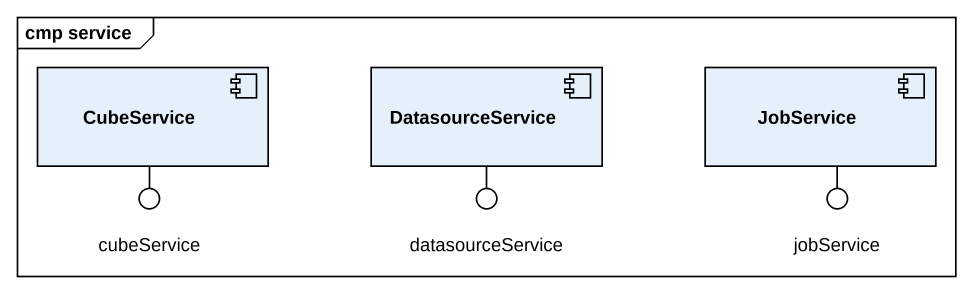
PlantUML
@startuml
mainframe cmp service
component CubeService
component DatasourceService
component JobService
() cubeService
() datasourceService
() jobService
CubeService -- cubeService
DatasourceService -- datasourceService
JobService -- jobService
@enduml
